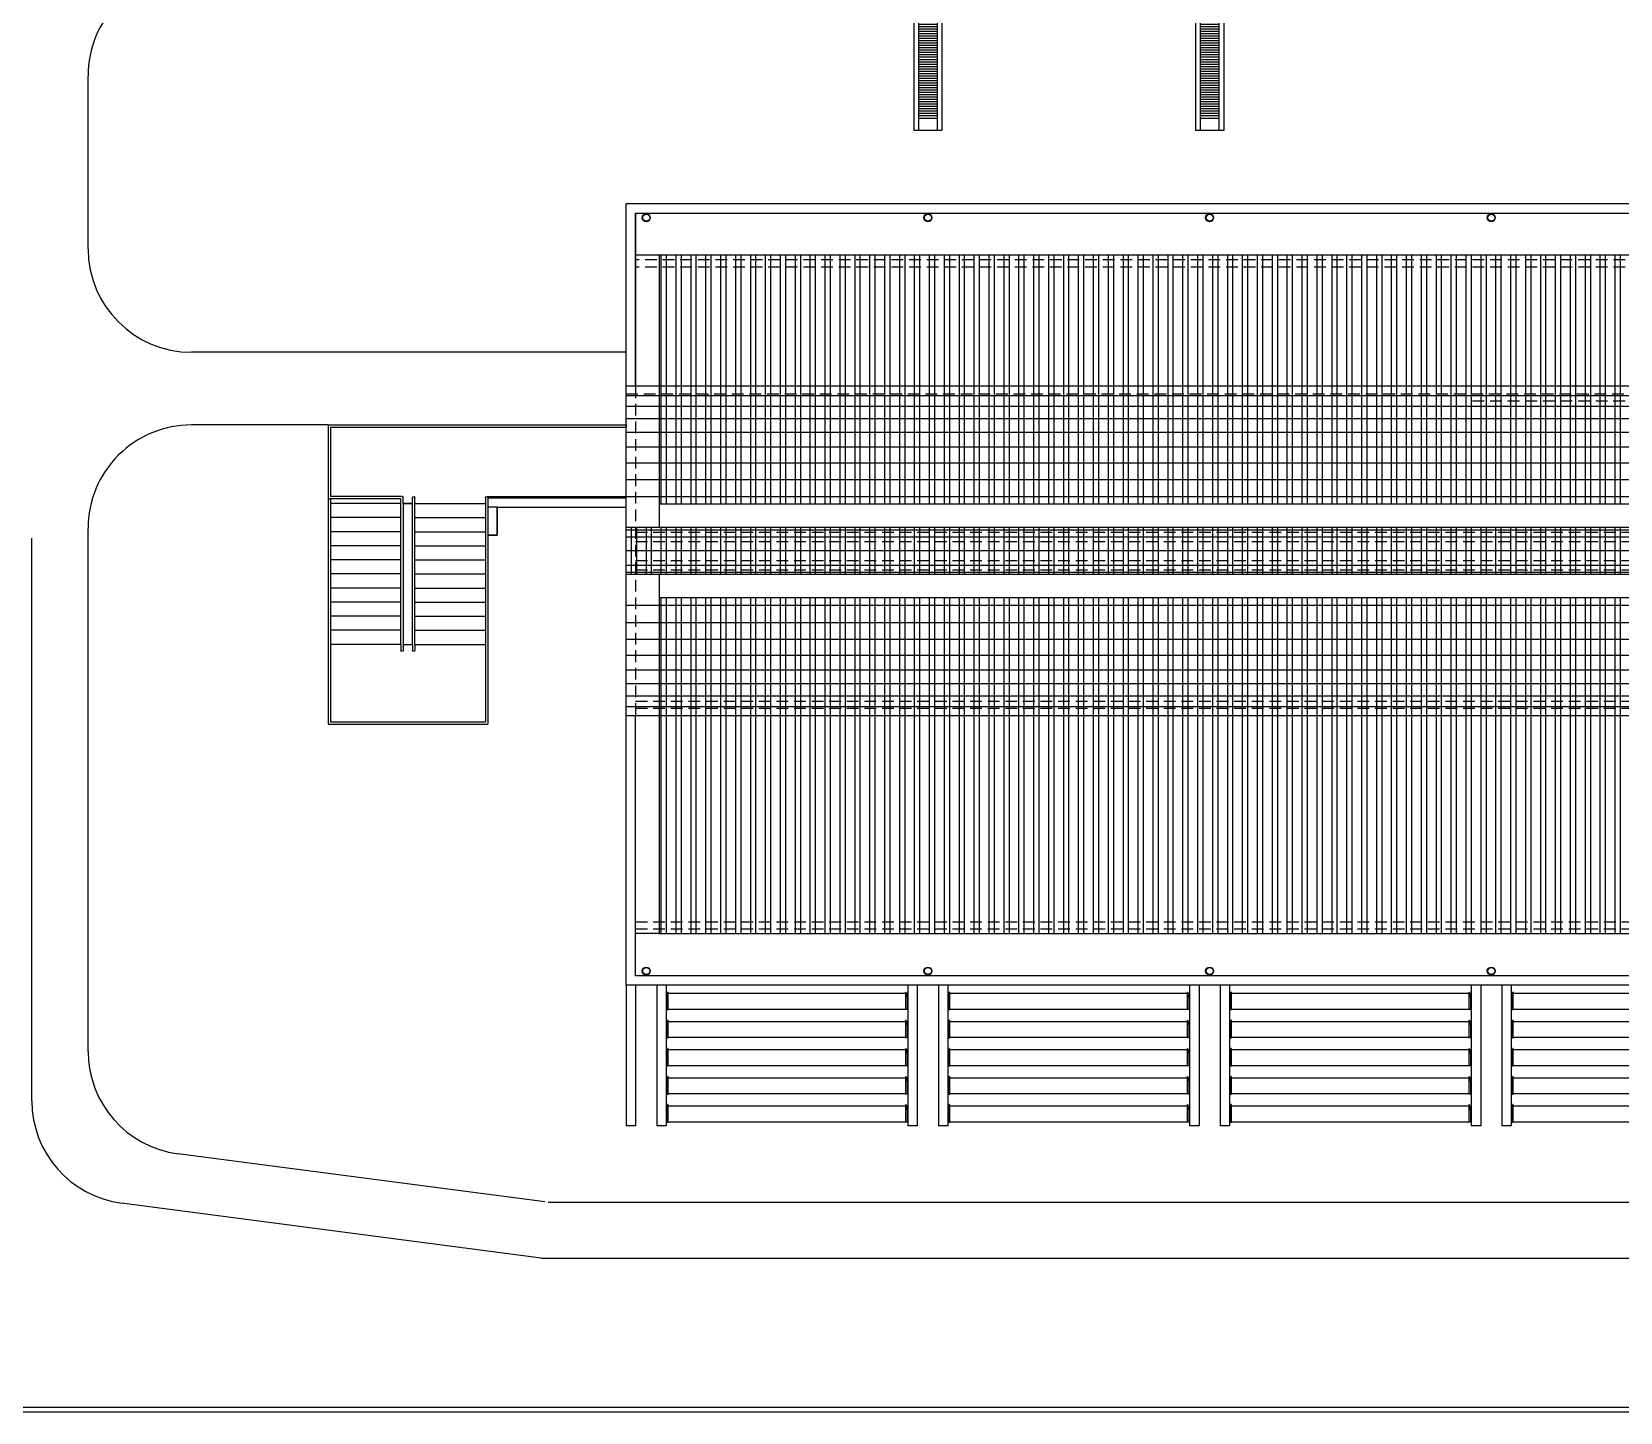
# Model space of a CAD drawing. Header units: millimetres. Extents: x 1887 to 2405, y 1100 to 1335.
# Drawn here: x 2056.9 to 2090.73, y 1126.74 to 1156.15 of the extents above; entities that cross this region are included whole.
import ezdxf

# ---------------------------------------------------------------- set-up
doc = ezdxf.new("R2010")
doc.units = ezdxf.units.MM
doc.linetypes.add('HIDDEN', pattern=[0.375, 0.25, -0.125])
for name, color, linetype in [('ar-alambrado', 2, 'Continuous'), ('AR-ALV-V', 2, 'Continuous'), ('AR-CALÇADA', 1, 'Continuous'), ('AR-COB VISTA 02', 2, 'Continuous'), ('AR-COB-V1', 2, 'Continuous'), ('AR-COB-V2', 2, 'Continuous'), ('AR-COB-V3', 2, 'Continuous'), ('AR-COB-V4', 2, 'Continuous'), ('AR-CORRIMAO-V', 2, 'Continuous'), ('AR-ESTC-V', 2, 'Continuous'), ('AR-ESTM-V', 1, 'Continuous'), ('AR-HACHURA-TELHA-V', 1, 'Continuous'), ('AR-HACHURA-TELHA-V2', 1, 'Continuous'), ('AR-HATCHBLOCOS', 1, 'Continuous'), ('AR-PISO', 1, 'Continuous'), ('AR-PROJ', 1, 'HIDDEN'), ('AR-RUFO', 62, 'Continuous'), ('AR-TELHA-V', 41, 'Continuous'), ('AR-TELHA-V2', 41, 'Continuous'), ('insercao', 4, 'Continuous')]:
    doc.layers.add(name, color=color, linetype=linetype)
pattern_1 = [(90, (0, 0), (-0.3175, 6e-17), []), (90, (-0.11225, 0.11225), (-0.3175, 6e-17), [])]

# ---------------------------------------------------------------- blocks, each defined once
blk = doc.blocks.new('DET-GS-COBERTURA')
at = {"layer": 'AR-COB VISTA 02', "color": 2}
for p, q in [((204.753, -517.188), (204.753, -516.548)), ((204.953, -517.188), (204.953, -516.548)), ((205.153, -517.188), (205.153, -516.548)), ((205.353, -517.188), (205.353, -516.548)), ((205.553, -517.188), (205.553, -516.548)), ((205.753, -517.188), (205.753, -516.548)), ((205.953, -517.188), (205.953, -516.548)), ((206.153, -517.188), (206.153, -516.548)), ((206.353, -517.188), (206.353, -516.548)), ((206.553, -517.188), (206.553, -516.548)), ((206.753, -517.188), (206.753, -516.548)), ((206.953, -517.188), (206.953, -516.548)), ((207.153, -517.188), (207.153, -516.548)), ((207.353, -517.188), (207.353, -516.548)), ((207.553, -517.188), (207.553, -516.548)), ((207.753, -517.188), (207.753, -516.548)), ((207.753, -517.188), (207.753, -516.548)), ((207.953, -517.188), (207.953, -516.548)), ((208.153, -517.188), (208.153, -516.548)), ((208.353, -517.188), (208.353, -516.548)), ((208.553, -517.188), (208.553, -516.548)), ((208.753, -517.188), (208.753, -516.548)), ((208.953, -517.188), (208.953, -516.548)), ((209.153, -517.188), (209.153, -516.548)), ((209.353, -517.188), (209.353, -516.548)), ((209.553, -517.188), (209.553, -516.548)), ((209.753, -517.188), (209.753, -516.548)), ((209.953, -517.188), (209.953, -516.548)), ((210.153, -517.188), (210.153, -516.548)), ((210.353, -517.188), (210.353, -516.548)), ((210.553, -517.188), (210.553, -516.548)), ((210.753, -517.188), (210.753, -516.548)), ((210.953, -517.188), (210.953, -516.548)), ((211.153, -517.188), (211.153, -516.548)), ((211.353, -517.188), (211.353, -516.548)), ((211.553, -517.188), (211.553, -516.548)), ((211.753, -517.188), (211.753, -516.548)), ((204.753, -519.744), (204.753, -520.383)), ((204.953, -519.744), (204.953, -520.383)), ((205.153, -519.744), (205.153, -520.383)), ((205.353, -519.744), (205.353, -520.383)), ((205.553, -519.744), (205.553, -520.383)), ((205.753, -519.744), (205.753, -520.383)), ((205.953, -519.744), (205.953, -520.383)), ((206.153, -519.744), (206.153, -520.383)), ((206.353, -519.744), (206.353, -520.383)), ((206.553, -519.744), (206.553, -520.383)), ((206.753, -519.744), (206.753, -520.383)), ((206.953, -519.744), (206.953, -520.383)), ((207.153, -519.744), (207.153, -520.383)), ((207.353, -519.744), (207.353, -520.383)), ((207.553, -519.744), (207.553, -520.383)), ((207.753, -519.744), (207.753, -520.383)), ((207.753, -519.744), (207.753, -520.383)), ((207.953, -519.744), (207.953, -520.383)), ((208.153, -519.744), (208.153, -520.383)), ((208.353, -519.744), (208.353, -520.383)), ((208.553, -519.744), (208.553, -520.383)), ((208.753, -519.744), (208.753, -520.383)), ((208.953, -519.744), (208.953, -520.383)), ((209.153, -519.744), (209.153, -520.383)), ((209.353, -519.744), (209.353, -520.383)), ((209.553, -519.744), (209.553, -520.383)), ((209.753, -519.744), (209.753, -520.383)), ((209.953, -519.744), (209.953, -520.383)), ((210.153, -519.744), (210.153, -520.383)), ((210.353, -519.744), (210.353, -520.383)), ((210.553, -519.744), (210.553, -520.383)), ((210.753, -519.744), (210.753, -520.383)), ((210.953, -519.744), (210.953, -520.383)), ((211.153, -519.744), (211.153, -520.383)), ((211.353, -519.744), (211.353, -520.383)), ((211.553, -519.744), (211.553, -520.383)), ((211.753, -519.744), (211.753, -520.383))]:
    blk.add_line(p, q, dxfattribs=at)
at = {"layer": 'AR-COB VISTA 02'}
for p, q in [((207.753, -517.188), (207.753, -517.827)), ((207.753, -519.744), (207.753, -519.105))]:
    blk.add_line(p, q, dxfattribs=at)
at = {"layer": 'AR-COB-V1'}
for p, q in [((204.518, -516.548), (211.818, -516.548)), ((204.518, -520.383), (211.818, -520.383))]:
    blk.add_line(p, q, dxfattribs=at)
at = {"layer": 'AR-COB-V2'}
for p, q in [((204.518, -520.383), (204.518, -516.548)), ((211.818, -520.383), (211.818, -516.548))]:
    blk.add_line(p, q, dxfattribs=at)
at = {"layer": 'AR-COB-V3'}
for p, q in [((204.753, -517.188), (204.753, -517.827)), ((204.953, -517.188), (204.953, -517.827)), ((205.153, -517.188), (205.153, -517.827)), ((205.353, -517.188), (205.353, -517.827)), ((205.553, -517.188), (205.553, -517.827)), ((205.753, -517.188), (205.753, -517.827)), ((205.953, -517.188), (205.953, -517.827)), ((206.153, -517.188), (206.153, -517.827)), ((206.353, -517.188), (206.353, -517.827)), ((206.553, -517.188), (206.553, -517.827)), ((206.753, -517.188), (206.753, -517.827)), ((206.953, -517.188), (206.953, -517.827)), ((207.153, -517.188), (207.153, -517.827)), ((207.353, -517.188), (207.353, -517.827)), ((207.553, -517.188), (207.553, -517.827)), ((207.753, -517.188), (207.753, -517.827)), ((207.953, -517.188), (207.953, -517.827)), ((208.153, -517.188), (208.153, -517.827)), ((208.353, -517.188), (208.353, -517.827)), ((208.553, -517.188), (208.553, -517.827)), ((208.753, -517.188), (208.753, -517.827)), ((208.953, -517.188), (208.953, -517.827)), ((209.153, -517.188), (209.153, -517.827)), ((209.353, -517.188), (209.353, -517.827)), ((209.553, -517.188), (209.553, -517.827)), ((209.753, -517.188), (209.753, -517.827)), ((209.953, -517.188), (209.953, -517.827)), ((210.153, -517.188), (210.153, -517.827)), ((210.353, -517.188), (210.353, -517.827)), ((210.553, -517.188), (210.553, -517.827)), ((210.753, -517.188), (210.753, -517.827)), ((210.953, -517.188), (210.953, -517.827)), ((211.153, -517.188), (211.153, -517.827)), ((211.353, -517.188), (211.353, -517.827)), ((211.553, -517.188), (211.553, -517.827)), ((211.753, -517.188), (211.753, -517.827)), ((204.753, -519.744), (204.753, -519.105)), ((204.953, -519.744), (204.953, -519.105)), ((205.153, -519.744), (205.153, -519.105)), ((205.353, -519.744), (205.353, -519.105)), ((205.553, -519.744), (205.553, -519.105)), ((205.753, -519.744), (205.753, -519.105)), ((205.953, -519.744), (205.953, -519.105)), ((206.153, -519.744), (206.153, -519.105)), ((206.353, -519.744), (206.353, -519.105)), ((206.553, -519.744), (206.553, -519.105)), ((206.753, -519.744), (206.753, -519.105)), ((206.953, -519.744), (206.953, -519.105)), ((207.153, -519.744), (207.153, -519.105)), ((207.353, -519.744), (207.353, -519.105)), ((207.553, -519.744), (207.553, -519.105)), ((207.753, -519.744), (207.753, -519.105)), ((207.953, -519.744), (207.953, -519.105)), ((208.153, -519.744), (208.153, -519.105)), ((208.353, -519.744), (208.353, -519.105)), ((208.553, -519.744), (208.553, -519.105)), ((208.753, -519.744), (208.753, -519.105)), ((208.953, -519.744), (208.953, -519.105)), ((209.153, -519.744), (209.153, -519.105)), ((209.353, -519.744), (209.353, -519.105)), ((209.553, -519.744), (209.553, -519.105)), ((209.753, -519.744), (209.753, -519.105)), ((209.953, -519.744), (209.953, -519.105)), ((210.153, -519.744), (210.153, -519.105)), ((210.353, -519.744), (210.353, -519.105)), ((210.553, -519.744), (210.553, -519.105)), ((210.753, -519.744), (210.753, -519.105)), ((210.953, -519.744), (210.953, -519.105)), ((211.153, -519.744), (211.153, -519.105)), ((211.353, -519.744), (211.353, -519.105)), ((211.553, -519.744), (211.553, -519.105)), ((211.753, -519.744), (211.753, -519.105))]:
    blk.add_line(p, q, dxfattribs=at)
at = {"layer": 'AR-COB-V4'}
for p, q in [((204.753, -518.466), (204.753, -517.827)), ((204.953, -518.466), (204.953, -517.827)), ((205.153, -518.466), (205.153, -517.827)), ((205.353, -518.466), (205.353, -517.827)), ((205.553, -518.466), (205.553, -517.827)), ((205.753, -518.466), (205.753, -517.827)), ((205.953, -518.466), (205.953, -517.827)), ((206.153, -518.466), (206.153, -517.827)), ((206.353, -518.466), (206.353, -517.827)), ((206.553, -518.466), (206.553, -517.827)), ((206.753, -518.466), (206.753, -517.827)), ((206.953, -518.466), (206.953, -517.827)), ((207.153, -518.466), (207.153, -517.827)), ((207.353, -518.466), (207.353, -517.827)), ((207.553, -518.466), (207.553, -517.827)), ((207.753, -518.466), (207.753, -517.827)), ((207.753, -518.466), (207.753, -517.827)), ((207.953, -518.466), (207.953, -517.827)), ((208.153, -518.466), (208.153, -517.827)), ((208.353, -518.466), (208.353, -517.827)), ((208.553, -518.466), (208.553, -517.827)), ((208.753, -518.466), (208.753, -517.827)), ((208.953, -518.466), (208.953, -517.827)), ((209.153, -518.466), (209.153, -517.827)), ((209.353, -518.466), (209.353, -517.827)), ((209.553, -518.466), (209.553, -517.827)), ((209.753, -518.466), (209.753, -517.827)), ((209.953, -518.466), (209.953, -517.827)), ((210.153, -518.466), (210.153, -517.827)), ((210.353, -518.466), (210.353, -517.827)), ((210.553, -518.466), (210.553, -517.827)), ((210.753, -518.466), (210.753, -517.827)), ((210.953, -518.466), (210.953, -517.827)), ((211.153, -518.466), (211.153, -517.827)), ((211.353, -518.466), (211.353, -517.827)), ((211.553, -518.466), (211.553, -517.827)), ((211.753, -518.466), (211.753, -517.827)), ((204.753, -518.466), (204.753, -519.105)), ((204.953, -518.466), (204.953, -519.105)), ((205.153, -518.466), (205.153, -519.105)), ((205.353, -518.466), (205.353, -519.105)), ((205.553, -518.466), (205.553, -519.105)), ((205.753, -518.466), (205.753, -519.105)), ((205.953, -518.466), (205.953, -519.105)), ((206.153, -518.466), (206.153, -519.105)), ((206.353, -518.466), (206.353, -519.105)), ((206.553, -518.466), (206.553, -519.105)), ((206.753, -518.466), (206.753, -519.105)), ((206.953, -518.466), (206.953, -519.105)), ((207.153, -518.466), (207.153, -519.105)), ((207.353, -518.466), (207.353, -519.105)), ((207.553, -518.466), (207.553, -519.105)), ((207.753, -518.466), (207.753, -519.105)), ((207.753, -518.466), (207.753, -519.105)), ((207.953, -518.466), (207.953, -519.105)), ((208.153, -518.466), (208.153, -519.105)), ((208.353, -518.466), (208.353, -519.105)), ((208.553, -518.466), (208.553, -519.105)), ((208.753, -518.466), (208.753, -519.105)), ((208.953, -518.466), (208.953, -519.105)), ((209.153, -518.466), (209.153, -519.105)), ((209.353, -518.466), (209.353, -519.105)), ((209.553, -518.466), (209.553, -519.105)), ((209.753, -518.466), (209.753, -519.105)), ((209.953, -518.466), (209.953, -519.105)), ((210.153, -518.466), (210.153, -519.105)), ((210.353, -518.466), (210.353, -519.105)), ((210.553, -518.466), (210.553, -519.105)), ((210.753, -518.466), (210.753, -519.105)), ((210.953, -518.466), (210.953, -519.105)), ((211.153, -518.466), (211.153, -519.105)), ((211.353, -518.466), (211.353, -519.105)), ((211.553, -518.466), (211.553, -519.105)), ((211.753, -518.466), (211.753, -519.105))]:
    blk.add_line(p, q, dxfattribs=at)
at = {"layer": 'AR-PISO', "linetype": 'Continuous'}
for p, q in [((204.868, -516.358), (204.868, -512.989)), ((205.468, -512.989), (204.868, -512.989)), ((204.968, -516.358), (204.968, -512.989)), ((204.968, -513.248), (205.368, -513.248)), ((205.368, -516.358), (205.368, -512.989)), ((205.468, -516.358), (205.468, -512.989)), ((210.868, -516.358), (210.868, -512.989)), ((211.468, -512.989), (210.868, -512.989)), ((210.968, -516.358), (210.968, -512.989)), ((210.968, -513.248), (211.368, -513.248)), ((211.368, -516.358), (211.368, -512.989)), ((211.468, -516.358), (211.468, -512.989)), ((204.968, -513.298), (205.368, -513.298)), ((204.968, -513.348), (205.368, -513.348)), ((204.968, -513.398), (205.368, -513.398)), ((204.968, -513.448), (205.368, -513.448)), ((204.968, -513.498), (205.368, -513.498)), ((204.968, -513.548), (205.368, -513.548)), ((204.968, -513.598), (205.368, -513.598)), ((210.968, -513.298), (211.368, -513.298)), ((210.968, -513.348), (211.368, -513.348)), ((210.968, -513.398), (211.368, -513.398)), ((210.968, -513.448), (211.368, -513.448)), ((210.968, -513.498), (211.368, -513.498)), ((210.968, -513.548), (211.368, -513.548)), ((210.968, -513.598), (211.368, -513.598)), ((204.968, -513.648), (205.368, -513.648)), ((204.968, -513.698), (205.368, -513.698)), ((204.968, -513.748), (205.368, -513.748)), ((204.968, -513.798), (205.368, -513.798)), ((204.968, -513.848), (205.368, -513.848)), ((204.968, -513.898), (205.368, -513.898)), ((210.968, -513.648), (211.368, -513.648)), ((210.968, -513.698), (211.368, -513.698)), ((210.968, -513.748), (211.368, -513.748)), ((210.968, -513.798), (211.368, -513.798)), ((210.968, -513.848), (211.368, -513.848)), ((210.968, -513.898), (211.368, -513.898)), ((204.968, -513.948), (205.368, -513.948)), ((204.968, -513.998), (205.368, -513.998)), ((204.968, -514.048), (205.368, -514.048)), ((204.968, -514.098), (205.368, -514.098)), ((204.968, -514.148), (205.368, -514.148)), ((204.968, -514.198), (205.368, -514.198)), ((204.968, -514.248), (205.368, -514.248)), ((210.968, -513.948), (211.368, -513.948)), ((210.968, -513.998), (211.368, -513.998)), ((210.968, -514.048), (211.368, -514.048)), ((210.968, -514.098), (211.368, -514.098)), ((210.968, -514.148), (211.368, -514.148)), ((210.968, -514.198), (211.368, -514.198)), ((210.968, -514.248), (211.368, -514.248)), ((204.968, -514.298), (205.368, -514.298)), ((204.968, -514.348), (205.368, -514.348)), ((204.968, -514.398), (205.368, -514.398)), ((204.968, -514.448), (205.368, -514.448)), ((204.968, -514.498), (205.368, -514.498)), ((204.968, -514.548), (205.368, -514.548)), ((204.968, -514.598), (205.368, -514.598)), ((210.968, -514.298), (211.368, -514.298)), ((210.968, -514.348), (211.368, -514.348)), ((210.968, -514.398), (211.368, -514.398)), ((210.968, -514.448), (211.368, -514.448)), ((210.968, -514.498), (211.368, -514.498)), ((210.968, -514.548), (211.368, -514.548)), ((210.968, -514.598), (211.368, -514.598)), ((204.968, -514.648), (205.368, -514.648)), ((204.968, -514.698), (205.368, -514.698)), ((204.968, -514.748), (205.368, -514.748)), ((204.968, -514.798), (205.368, -514.798)), ((204.968, -514.848), (205.368, -514.848)), ((204.968, -514.898), (205.368, -514.898)), ((204.968, -514.948), (205.368, -514.948)), ((210.968, -514.648), (211.368, -514.648)), ((210.968, -514.698), (211.368, -514.698)), ((210.968, -514.748), (211.368, -514.748)), ((210.968, -514.798), (211.368, -514.798)), ((210.968, -514.848), (211.368, -514.848)), ((210.968, -514.898), (211.368, -514.898)), ((210.968, -514.948), (211.368, -514.948)), ((204.968, -514.998), (205.368, -514.998)), ((204.968, -515.048), (205.368, -515.048)), ((204.968, -515.098), (205.368, -515.098)), ((204.968, -515.148), (205.368, -515.148)), ((204.968, -515.198), (205.368, -515.198)), ((204.968, -515.248), (205.368, -515.248)), ((210.968, -514.998), (211.368, -514.998)), ((210.968, -515.048), (211.368, -515.048)), ((210.968, -515.098), (211.368, -515.098)), ((210.968, -515.148), (211.368, -515.148)), ((210.968, -515.198), (211.368, -515.198)), ((210.968, -515.248), (211.368, -515.248)), ((204.968, -515.298), (205.368, -515.298)), ((204.968, -515.348), (205.368, -515.348)), ((204.968, -515.398), (205.368, -515.398)), ((204.968, -515.448), (205.368, -515.448)), ((204.968, -515.498), (205.368, -515.498)), ((204.968, -515.548), (205.368, -515.548)), ((204.968, -515.598), (205.368, -515.598)), ((210.968, -515.298), (211.368, -515.298)), ((210.968, -515.348), (211.368, -515.348)), ((210.968, -515.398), (211.368, -515.398)), ((210.968, -515.448), (211.368, -515.448)), ((210.968, -515.498), (211.368, -515.498)), ((210.968, -515.548), (211.368, -515.548)), ((210.968, -515.598), (211.368, -515.598)), ((204.968, -515.648), (205.368, -515.648)), ((204.968, -515.648), (205.368, -515.648)), ((204.968, -515.698), (205.368, -515.698)), ((204.968, -515.698), (205.368, -515.698)), ((204.968, -515.748), (205.368, -515.748)), ((204.968, -515.798), (205.368, -515.798)), ((204.968, -515.848), (205.368, -515.848)), ((204.968, -515.898), (205.368, -515.898)), ((204.968, -515.948), (205.368, -515.948)), ((210.968, -515.648), (211.368, -515.648)), ((210.968, -515.648), (211.368, -515.648)), ((210.968, -515.698), (211.368, -515.698)), ((210.968, -515.698), (211.368, -515.698)), ((210.968, -515.748), (211.368, -515.748)), ((210.968, -515.798), (211.368, -515.798)), ((210.968, -515.848), (211.368, -515.848)), ((210.968, -515.898), (211.368, -515.898)), ((210.968, -515.948), (211.368, -515.948)), ((204.968, -515.998), (205.368, -515.998)), ((204.968, -516.048), (205.368, -516.048)), ((204.968, -516.098), (205.368, -516.098)), ((204.968, -516.148), (205.368, -516.148)), ((204.968, -516.198), (205.368, -516.198)), ((204.968, -516.248), (205.368, -516.248)), ((204.968, -516.298), (205.368, -516.298)), ((210.968, -515.998), (211.368, -515.998)), ((210.968, -516.048), (211.368, -516.048)), ((210.968, -516.098), (211.368, -516.098)), ((210.968, -516.148), (211.368, -516.148)), ((210.968, -516.198), (211.368, -516.198)), ((210.968, -516.248), (211.368, -516.248)), ((210.968, -516.298), (211.368, -516.298)), ((211.818, -516.358), (204.518, -516.358)), ((204.968, -516.348), (205.368, -516.348)), ((210.968, -516.348), (211.368, -516.348)), ((211.818, -520.574), (204.518, -520.574)), ((204.868, -520.574), (204.868, -523.939)), ((204.968, -520.574), (204.968, -523.939)), ((204.968, -520.624), (205.368, -520.624)), ((204.968, -520.674), (205.368, -520.674)), ((205.368, -520.574), (205.368, -523.939)), ((205.468, -520.574), (205.468, -523.939)), ((210.868, -520.574), (210.868, -523.939)), ((210.968, -520.574), (210.968, -523.939)), ((210.968, -520.624), (211.368, -520.624)), ((210.968, -520.674), (211.368, -520.674)), ((211.368, -520.574), (211.368, -523.939)), ((211.468, -520.574), (211.468, -523.939)), ((204.968, -520.724), (205.368, -520.724)), ((204.968, -520.774), (205.368, -520.774)), ((204.968, -520.824), (205.368, -520.824)), ((204.968, -520.874), (205.368, -520.874)), ((204.968, -520.924), (205.368, -520.924)), ((204.968, -520.974), (205.368, -520.974)), ((204.968, -521.024), (205.368, -521.024)), ((210.968, -520.724), (211.368, -520.724)), ((210.968, -520.774), (211.368, -520.774)), ((210.968, -520.824), (211.368, -520.824)), ((210.968, -520.874), (211.368, -520.874)), ((210.968, -520.924), (211.368, -520.924)), ((210.968, -520.974), (211.368, -520.974)), ((210.968, -521.024), (211.368, -521.024)), ((204.968, -521.074), (205.368, -521.074)), ((204.968, -521.124), (205.368, -521.124)), ((204.968, -521.174), (205.368, -521.174)), ((204.968, -521.224), (205.368, -521.224)), ((204.968, -521.274), (205.368, -521.274)), ((204.968, -521.324), (205.368, -521.324)), ((204.968, -521.374), (205.368, -521.374)), ((210.968, -521.074), (211.368, -521.074)), ((210.968, -521.124), (211.368, -521.124)), ((210.968, -521.174), (211.368, -521.174)), ((210.968, -521.224), (211.368, -521.224)), ((210.968, -521.274), (211.368, -521.274)), ((210.968, -521.324), (211.368, -521.324)), ((210.968, -521.374), (211.368, -521.374)), ((204.968, -521.424), (205.368, -521.424)), ((204.968, -521.474), (205.368, -521.474)), ((204.968, -521.474), (205.368, -521.474)), ((204.968, -521.524), (205.368, -521.524)), ((204.968, -521.524), (205.368, -521.524)), ((204.968, -521.574), (205.368, -521.574)), ((204.968, -521.624), (205.368, -521.624)), ((204.968, -521.674), (205.368, -521.674)), ((204.968, -521.724), (205.368, -521.724)), ((210.968, -521.424), (211.368, -521.424)), ((210.968, -521.474), (211.368, -521.474)), ((210.968, -521.474), (211.368, -521.474)), ((210.968, -521.524), (211.368, -521.524)), ((210.968, -521.524), (211.368, -521.524)), ((210.968, -521.574), (211.368, -521.574)), ((210.968, -521.624), (211.368, -521.624)), ((210.968, -521.674), (211.368, -521.674)), ((210.968, -521.724), (211.368, -521.724)), ((204.968, -521.774), (205.368, -521.774)), ((204.968, -521.824), (205.368, -521.824)), ((204.968, -521.874), (205.368, -521.874)), ((204.968, -521.924), (205.368, -521.924)), ((204.968, -521.974), (205.368, -521.974)), ((204.968, -522.024), (205.368, -522.024)), ((210.968, -521.774), (211.368, -521.774)), ((210.968, -521.824), (211.368, -521.824)), ((210.968, -521.874), (211.368, -521.874)), ((210.968, -521.924), (211.368, -521.924)), ((210.968, -521.974), (211.368, -521.974)), ((210.968, -522.024), (211.368, -522.024)), ((204.968, -522.074), (205.368, -522.074)), ((204.968, -522.124), (205.368, -522.124)), ((204.968, -522.174), (205.368, -522.174)), ((204.968, -522.224), (205.368, -522.224)), ((204.968, -522.274), (205.368, -522.274)), ((204.968, -522.324), (205.368, -522.324)), ((204.968, -522.374), (205.368, -522.374)), ((210.968, -522.074), (211.368, -522.074)), ((210.968, -522.124), (211.368, -522.124)), ((210.968, -522.174), (211.368, -522.174)), ((210.968, -522.224), (211.368, -522.224)), ((210.968, -522.274), (211.368, -522.274)), ((210.968, -522.324), (211.368, -522.324)), ((210.968, -522.374), (211.368, -522.374)), ((204.968, -522.424), (205.368, -522.424)), ((204.968, -522.474), (205.368, -522.474)), ((204.968, -522.524), (205.368, -522.524)), ((204.968, -522.574), (205.368, -522.574)), ((204.968, -522.624), (205.368, -522.624)), ((204.968, -522.674), (205.368, -522.674)), ((204.968, -522.724), (205.368, -522.724)), ((210.968, -522.424), (211.368, -522.424)), ((210.968, -522.474), (211.368, -522.474)), ((210.968, -522.524), (211.368, -522.524)), ((210.968, -522.574), (211.368, -522.574)), ((210.968, -522.624), (211.368, -522.624)), ((210.968, -522.674), (211.368, -522.674)), ((210.968, -522.724), (211.368, -522.724)), ((204.968, -522.774), (205.368, -522.774)), ((204.968, -522.824), (205.368, -522.824)), ((204.968, -522.874), (205.368, -522.874)), ((204.968, -522.924), (205.368, -522.924)), ((204.968, -522.974), (205.368, -522.974)), ((204.968, -523.024), (205.368, -523.024)), ((204.968, -523.074), (205.368, -523.074)), ((210.968, -522.774), (211.368, -522.774)), ((210.968, -522.824), (211.368, -522.824)), ((210.968, -522.874), (211.368, -522.874)), ((210.968, -522.924), (211.368, -522.924)), ((210.968, -522.974), (211.368, -522.974)), ((210.968, -523.024), (211.368, -523.024)), ((210.968, -523.074), (211.368, -523.074)), ((204.968, -523.124), (205.368, -523.124)), ((204.968, -523.174), (205.368, -523.174)), ((204.968, -523.224), (205.368, -523.224)), ((204.968, -523.274), (205.368, -523.274)), ((204.968, -523.324), (205.368, -523.324)), ((204.968, -523.374), (205.368, -523.374)), ((210.968, -523.124), (211.368, -523.124)), ((210.968, -523.174), (211.368, -523.174)), ((210.968, -523.224), (211.368, -523.224)), ((210.968, -523.274), (211.368, -523.274)), ((210.968, -523.324), (211.368, -523.324)), ((210.968, -523.374), (211.368, -523.374)), ((204.968, -523.424), (205.368, -523.424)), ((204.968, -523.474), (205.368, -523.474)), ((204.968, -523.524), (205.368, -523.524)), ((204.968, -523.574), (205.368, -523.574)), ((204.968, -523.624), (205.368, -523.624)), ((204.968, -523.674), (205.368, -523.674)), ((210.968, -523.424), (211.368, -523.424)), ((210.968, -523.474), (211.368, -523.474)), ((210.968, -523.524), (211.368, -523.524)), ((210.968, -523.574), (211.368, -523.574)), ((210.968, -523.624), (211.368, -523.624)), ((210.968, -523.674), (211.368, -523.674)), ((205.468, -523.939), (204.868, -523.939)), ((211.468, -523.939), (210.868, -523.939))]:
    blk.add_line(p, q, dxfattribs=at)
at = {"layer": 'AR-PROJ'}
for p, q in [((204.868, -516.358), (204.868, -516.548)), ((204.968, -516.358), (204.968, -516.548)), ((205.368, -516.358), (205.368, -516.548)), ((205.468, -516.358), (205.468, -516.548)), ((210.868, -516.358), (210.868, -516.548)), ((210.968, -516.358), (210.968, -516.548)), ((211.368, -516.358), (211.368, -516.548)), ((211.468, -516.358), (211.468, -516.548)), ((204.868, -520.574), (204.868, -520.383)), ((204.968, -520.574), (204.968, -520.383)), ((205.368, -520.574), (205.368, -520.383)), ((205.468, -520.574), (205.468, -520.383)), ((210.868, -520.574), (210.868, -520.383)), ((210.968, -520.574), (210.968, -520.383)), ((211.368, -520.574), (211.368, -520.383)), ((211.468, -520.574), (211.468, -520.383))]:
    blk.add_line(p, q, dxfattribs=at)
blk = doc.blocks.new('ES-COBERTURA-D')
for p, q in [((2.75, -1.75), (2.95, -1.75)), ((4.75, -4.675), (4.55, -4.675))]:
    blk.add_line(p, q)
at = {"layer": 'AR-CORRIMAO-V'}
for p, q in [((6.35, 0), (0, 0)), ((0, 0), (0, 0)), ((0, 0), (0, -0.05)), ((6.35, 0), (6.35, -1.575)), ((6.3, -0.05), (0, -0.05)), ((6.3, -0.05), (6.3, -1.525)), ((2.95, -1.55), (0, -1.55)), ((0, -1.75), (0, -1.55)), ((2.95, -1.55), (2.95, -6.375)), ((3, -1.55), (3, -6.325)), ((4.5, -1.675), (4.5, -1.55)), ((4.5, -4.675), (4.5, -1.675)), ((4.55, -1.675), (4.55, -1.55)), ((4.75, -1.675), (4.75, -1.55)), ((4.775, -1.525), (6.3, -1.525)), ((4.8, -1.675), (4.8, -1.575)), ((4.8, -1.575), (6.35, -1.575)), ((4.8, -4.675), (4.8, -1.675)), ((6.3, -1.575), (6.3, -6.325)), ((6.35, -1.575), (6.35, -6.375)), ((2.75, -1.75), (0, -1.75)), ((4.5, -4.675), (4.5, -4.8)), ((4.55, -4.675), (4.55, -4.8)), ((4.75, -4.675), (4.75, -4.8)), ((4.8, -4.675), (4.8, -4.8)), ((6.35, -6.375), (2.95, -6.375)), ((6.3, -6.325), (3, -6.325))]:
    blk.add_line(p, q, dxfattribs=at)
for centre, start, end in [((2.975, -1.55), 0, 180), ((4.525, -1.55), 0, 180), ((4.775, -1.55), 90, 180), ((4.525, -4.8), 180, 0), ((4.775, -4.8), 180, 0)]:
    blk.add_arc(centre, 0.025, start, end, dxfattribs=at)
at = {"layer": 'AR-ESTC-V'}
for p, q in [((4.75, -1.675), (4.55, -1.675)), ((2.75, -1.75), (2.75, -2.35)), ((2.75, -2.35), (2.95, -2.35))]:
    blk.add_line(p, q, dxfattribs=at)
for points in [[(4.55, -2.125), (4.55, -2.095), (4.55, -1.675), (4.75, -1.675), (4.75, -2.095), (4.75, -2.125), (4.75, -4.675), (4.55, -4.675)], [(2.75, -1.75), (2.95, -1.75), (2.95, -2.35), (2.75, -2.35)]]:
    blk.add_lwpolyline(points, close=True, dxfattribs=at)
at = {"layer": 'AR-PISO'}
for p, q in [((0, -1.55), (0, -0.05)), ((4.5, -1.675), (3, -1.675)), ((4.8, -1.675), (6.3, -1.675)), ((4.5, -1.975), (3, -1.975)), ((4.8, -1.975), (6.3, -1.975)), ((4.5, -2.275), (3, -2.275)), ((4.8, -2.275), (6.3, -2.275)), ((4.5, -2.575), (3, -2.575)), ((4.8, -2.575), (6.3, -2.575)), ((4.5, -2.875), (3, -2.875)), ((4.8, -2.875), (6.3, -2.875)), ((4.5, -3.175), (3, -3.175)), ((4.8, -3.175), (6.3, -3.175)), ((4.5, -3.475), (3, -3.475)), ((4.8, -3.475), (6.3, -3.475)), ((4.5, -3.775), (3, -3.775)), ((4.8, -3.775), (6.3, -3.775)), ((4.5, -4.075), (3, -4.075)), ((4.5, -4.375), (3, -4.375)), ((4.8, -4.075), (6.3, -4.075)), ((4.8, -4.375), (6.3, -4.375)), ((4.5, -4.675), (3, -4.675)), ((4.8, -4.675), (6.3, -4.675))]:
    blk.add_line(p, q, dxfattribs=at)
blk = doc.blocks.new('PE-BL12-ZOL-COBERTURA')
at = {"layer": 'AR-HACHURA-TELHA-V'}
h = blk.add_hatch(dxfattribs=at)
h.set_pattern_fill('STEEL', color=256, scale=0.1, angle=45, style=0)
h.set_pattern_definition(pattern_1)
h.paths.add_polyline_path([(-13.05, -111.859), (-13.05, -109.35), (-36.55, -109.35), (-36.55, -111.859)])
h.paths.add_polyline_path([(-37, -111.859), (-37, -109.35), (-60.5, -109.35), (-60.5, -111.859)])
h.paths.add_polyline_path([(-37, -107.35), (-37, -104.841), (-60.5, -104.841), (-60.5, -107.35)])
h.paths.add_polyline_path([(-36.55, -104.841), (-36.55, -107.35), (-13.05, -107.35), (-13.05, -104.841)])
h = blk.add_hatch(dxfattribs=at)
h.set_pattern_fill('STEEL', color=256, scale=0.1, angle=45, style=0)
h.set_pattern_definition(pattern_1)
h.paths.add_polyline_path([(-12.35, -107.85), (-36.525, -107.85), (-36.525, -108.85), (-12.35, -108.85)])
h.paths.add_polyline_path([(-37.025, -107.85), (-61.2, -107.85), (-61.2, -108.85), (-37.025, -108.85)])
at = {"layer": 'AR-HACHURA-TELHA-V2'}
h = blk.add_hatch(dxfattribs=at)
h.set_pattern_fill('STEEL', color=256, scale=0.1, angle=45, style=0)
h.set_pattern_definition(pattern_1)
h.paths.add_polyline_path([(-13.05, -104.841), (-13.05, -102.05), (-36.55, -102.05), (-36.55, -104.841)])
h.paths.add_polyline_path([(-37, -104.841), (-37, -102.05), (-60.5, -102.05), (-60.5, -104.841)])
h.paths.add_polyline_path([(-37, -111.859), (-60.5, -111.859), (-60.5, -116.5), (-37, -116.5)])
h.paths.add_polyline_path([(-13.05, -116.5), (-13.05, -111.859), (-36.55, -111.859), (-36.55, -116.5)])
at = {"layer": 'AR-ALV-V'}
for p, q in [((-61.2, -100.95), (-12.35, -100.95)), ((-61, -101.15), (-12.55, -101.15)), ((-61, -101.15), (-61, -104.841)), ((-12.55, -117.4), (-61, -117.4)), ((-12.35, -117.6), (-61.2, -117.6)), ((-61.2, -117.6), (-61.2, -120.6)), ((-55.2, -117.6), (-55.2, -120.6)), ((-55.2, -117.6), (-55.2, -120.6)), ((-49.2, -117.6), (-49.2, -120.6)), ((-49.2, -117.6), (-49.2, -120.6)), ((-43.2, -117.6), (-43.2, -120.6)), ((-43.2, -117.6), (-43.2, -120.6)), ((-60.344, -117.938), (-60.344, -117.962)), ((-54.344, -117.938), (-54.344, -117.962)), ((-48.344, -117.938), (-48.344, -117.962)), ((-42.344, -117.938), (-42.344, -117.962)), ((-61, -120.6), (-61.2, -120.6)), ((-60.35, -120.6), (-60.55, -120.6)), ((-55, -120.6), (-55.2, -120.6)), ((-55, -120.6), (-55.2, -120.6)), ((-54.35, -120.6), (-54.55, -120.6)), ((-54.35, -120.6), (-54.55, -120.6)), ((-49, -120.6), (-49.2, -120.6)), ((-49, -120.6), (-49.2, -120.6)), ((-48.35, -120.6), (-48.55, -120.6)), ((-48.35, -120.6), (-48.55, -120.6)), ((-43, -120.6), (-43.2, -120.6)), ((-43, -120.6), (-43.2, -120.6)), ((-42.35, -120.6), (-42.55, -120.6)), ((-42.35, -120.6), (-42.55, -120.6))]:
    blk.add_line(p, q, dxfattribs=at)
at = {"layer": 'AR-ESTC-V'}
for p, q in [((-61.2, -117.6), (-61.2, -100.95)), ((-61, -104.841), (-61, -101.15)), ((-12.35, -107.85), (-61.2, -107.85)), ((-12.35, -108.85), (-61.2, -108.85)), ((-61, -117.4), (-61, -111.859)), ((-61, -117.6), (-61, -120.6)), ((-60.55, -117.6), (-60.55, -120.6)), ((-60.35, -117.6), (-60.35, -120.6)), ((-55, -117.6), (-55, -120.6)), ((-55, -117.6), (-55, -120.6)), ((-54.55, -117.6), (-54.55, -120.6)), ((-54.55, -117.6), (-54.55, -120.6)), ((-54.35, -117.6), (-54.35, -120.6)), ((-54.35, -117.6), (-54.35, -120.6)), ((-49, -117.6), (-49, -120.6)), ((-49, -117.6), (-49, -120.6)), ((-48.55, -117.6), (-48.55, -120.6)), ((-48.55, -117.6), (-48.55, -120.6)), ((-48.35, -117.6), (-48.35, -120.6)), ((-48.35, -117.6), (-48.35, -120.6)), ((-43, -117.6), (-43, -120.6)), ((-43, -117.6), (-43, -120.6)), ((-42.55, -117.6), (-42.55, -120.6)), ((-42.55, -117.6), (-42.55, -120.6)), ((-42.35, -117.6), (-42.35, -120.6)), ((-42.35, -117.6), (-42.35, -120.6))]:
    blk.add_line(p, q, dxfattribs=at)
at = {"layer": 'AR-ESTM-V'}
for p, q in [((-60.338, -117.938), (-60.35, -117.938)), ((-60.338, -117.962), (-60.35, -117.962)), ((-60.338, -117.778), (-60.313, -117.778)), ((-60.338, -118.122), (-60.338, -117.778)), ((-60.313, -117.856), (-60.313, -117.747)), ((-60.306, -117.747), (-60.313, -117.747)), ((-60.313, -117.856), (-60.306, -117.856)), ((-60.306, -118.122), (-60.306, -117.747)), ((-55.244, -117.782), (-60.306, -117.782)), ((-55.244, -117.747), (-55.237, -117.747)), ((-55.244, -118.122), (-55.244, -117.747)), ((-55.237, -117.856), (-55.244, -117.856)), ((-55.237, -117.856), (-55.237, -117.747)), ((-55.212, -117.778), (-55.237, -117.778)), ((-55.212, -118.122), (-55.212, -117.778)), ((-55.212, -117.938), (-55.2, -117.938)), ((-55.212, -117.962), (-55.2, -117.962)), ((-54.338, -117.938), (-54.35, -117.938)), ((-54.338, -117.962), (-54.35, -117.962)), ((-54.338, -117.778), (-54.313, -117.778)), ((-54.338, -118.122), (-54.338, -117.778)), ((-54.313, -117.856), (-54.313, -117.747)), ((-54.306, -117.747), (-54.313, -117.747)), ((-54.313, -117.856), (-54.306, -117.856)), ((-54.306, -118.122), (-54.306, -117.747)), ((-49.244, -117.782), (-54.306, -117.782)), ((-49.244, -117.747), (-49.237, -117.747)), ((-49.244, -118.122), (-49.244, -117.747)), ((-49.237, -117.856), (-49.244, -117.856)), ((-49.237, -117.856), (-49.237, -117.747)), ((-49.212, -117.778), (-49.237, -117.778)), ((-49.212, -118.122), (-49.212, -117.778)), ((-49.212, -117.938), (-49.2, -117.938)), ((-49.212, -117.962), (-49.2, -117.962)), ((-48.338, -117.938), (-48.35, -117.938)), ((-48.338, -117.962), (-48.35, -117.962)), ((-48.338, -117.778), (-48.313, -117.778)), ((-48.338, -118.122), (-48.338, -117.778)), ((-48.313, -117.856), (-48.313, -117.747)), ((-48.306, -117.747), (-48.313, -117.747)), ((-48.313, -117.856), (-48.306, -117.856)), ((-48.306, -118.122), (-48.306, -117.747)), ((-43.244, -117.782), (-48.306, -117.782)), ((-43.244, -117.747), (-43.237, -117.747)), ((-43.244, -118.122), (-43.244, -117.747)), ((-43.237, -117.856), (-43.244, -117.856)), ((-43.237, -117.856), (-43.237, -117.747)), ((-43.212, -117.778), (-43.237, -117.778)), ((-43.212, -118.122), (-43.212, -117.778)), ((-43.212, -117.938), (-43.2, -117.938)), ((-43.212, -117.962), (-43.2, -117.962)), ((-42.338, -117.938), (-42.35, -117.938)), ((-42.338, -117.962), (-42.35, -117.962)), ((-42.338, -117.778), (-42.313, -117.778)), ((-42.338, -118.122), (-42.338, -117.778)), ((-42.313, -117.856), (-42.313, -117.747)), ((-42.306, -117.747), (-42.313, -117.747)), ((-42.313, -117.856), (-42.306, -117.856)), ((-42.306, -118.122), (-42.306, -117.747)), ((-37.244, -117.782), (-42.306, -117.782)), ((-60.338, -118.122), (-60.306, -118.122)), ((-60.338, -118.722), (-60.338, -118.378)), ((-60.338, -118.378), (-60.313, -118.378)), ((-60.306, -118.347), (-60.313, -118.347)), ((-60.313, -118.456), (-60.313, -118.347)), ((-55.244, -118.117), (-60.306, -118.117)), ((-60.306, -118.722), (-60.306, -118.347)), ((-55.244, -118.382), (-60.306, -118.382)), ((-55.212, -118.122), (-55.244, -118.122)), ((-55.244, -118.722), (-55.244, -118.347)), ((-55.244, -118.347), (-55.237, -118.347)), ((-55.237, -118.456), (-55.237, -118.347)), ((-55.212, -118.378), (-55.237, -118.378)), ((-55.212, -118.722), (-55.212, -118.378)), ((-54.338, -118.122), (-54.306, -118.122)), ((-54.338, -118.722), (-54.338, -118.378)), ((-54.338, -118.378), (-54.313, -118.378)), ((-54.306, -118.347), (-54.313, -118.347)), ((-54.313, -118.456), (-54.313, -118.347)), ((-49.244, -118.117), (-54.306, -118.117)), ((-54.306, -118.722), (-54.306, -118.347)), ((-49.244, -118.382), (-54.306, -118.382)), ((-49.212, -118.122), (-49.244, -118.122)), ((-49.244, -118.722), (-49.244, -118.347)), ((-49.244, -118.347), (-49.237, -118.347)), ((-49.237, -118.456), (-49.237, -118.347)), ((-49.212, -118.378), (-49.237, -118.378)), ((-49.212, -118.722), (-49.212, -118.378)), ((-48.338, -118.122), (-48.306, -118.122)), ((-48.338, -118.722), (-48.338, -118.378)), ((-48.338, -118.378), (-48.313, -118.378)), ((-48.306, -118.347), (-48.313, -118.347)), ((-48.313, -118.456), (-48.313, -118.347)), ((-43.244, -118.117), (-48.306, -118.117)), ((-48.306, -118.722), (-48.306, -118.347)), ((-43.244, -118.382), (-48.306, -118.382)), ((-43.212, -118.122), (-43.244, -118.122)), ((-43.244, -118.722), (-43.244, -118.347)), ((-43.244, -118.347), (-43.237, -118.347)), ((-43.237, -118.456), (-43.237, -118.347)), ((-43.212, -118.378), (-43.237, -118.378)), ((-43.212, -118.722), (-43.212, -118.378)), ((-42.338, -118.122), (-42.306, -118.122)), ((-42.338, -118.722), (-42.338, -118.378)), ((-42.338, -118.378), (-42.313, -118.378)), ((-42.306, -118.347), (-42.313, -118.347)), ((-42.313, -118.456), (-42.313, -118.347)), ((-37.244, -118.117), (-42.306, -118.117)), ((-42.306, -118.722), (-42.306, -118.347)), ((-37.244, -118.382), (-42.306, -118.382)), ((-60.338, -118.538), (-60.35, -118.538)), ((-60.338, -118.562), (-60.35, -118.562)), ((-60.338, -118.722), (-60.306, -118.722)), ((-60.313, -118.456), (-60.306, -118.456)), ((-55.244, -118.717), (-60.306, -118.717)), ((-55.237, -118.456), (-55.244, -118.456)), ((-55.212, -118.722), (-55.244, -118.722)), ((-55.212, -118.538), (-55.2, -118.538)), ((-55.212, -118.562), (-55.2, -118.562)), ((-54.338, -118.538), (-54.35, -118.538)), ((-54.338, -118.562), (-54.35, -118.562)), ((-54.338, -118.722), (-54.306, -118.722)), ((-54.313, -118.456), (-54.306, -118.456)), ((-49.244, -118.717), (-54.306, -118.717)), ((-49.237, -118.456), (-49.244, -118.456)), ((-49.212, -118.722), (-49.244, -118.722)), ((-49.212, -118.538), (-49.2, -118.538)), ((-49.212, -118.562), (-49.2, -118.562)), ((-48.338, -118.538), (-48.35, -118.538)), ((-48.338, -118.562), (-48.35, -118.562)), ((-48.338, -118.722), (-48.306, -118.722)), ((-48.313, -118.456), (-48.306, -118.456)), ((-43.244, -118.717), (-48.306, -118.717)), ((-43.237, -118.456), (-43.244, -118.456)), ((-43.212, -118.722), (-43.244, -118.722)), ((-43.212, -118.538), (-43.2, -118.538)), ((-43.212, -118.562), (-43.2, -118.562)), ((-42.338, -118.538), (-42.35, -118.538)), ((-42.338, -118.562), (-42.35, -118.562)), ((-42.338, -118.722), (-42.306, -118.722)), ((-42.313, -118.456), (-42.306, -118.456)), ((-37.244, -118.717), (-42.306, -118.717)), ((-60.338, -119.322), (-60.338, -118.978)), ((-60.338, -118.978), (-60.313, -118.978)), ((-60.306, -118.947), (-60.313, -118.947)), ((-60.313, -119.056), (-60.313, -118.947)), ((-60.313, -119.056), (-60.306, -119.056)), ((-60.306, -119.322), (-60.306, -118.947)), ((-55.244, -118.982), (-60.306, -118.982)), ((-55.244, -119.322), (-55.244, -118.947)), ((-55.244, -118.947), (-55.237, -118.947)), ((-55.237, -119.056), (-55.244, -119.056)), ((-55.237, -119.056), (-55.237, -118.947)), ((-55.212, -118.978), (-55.237, -118.978)), ((-55.212, -119.322), (-55.212, -118.978)), ((-54.338, -119.322), (-54.338, -118.978)), ((-54.338, -118.978), (-54.313, -118.978)), ((-54.313, -119.056), (-54.313, -118.947)), ((-54.306, -118.947), (-54.313, -118.947)), ((-54.313, -119.056), (-54.306, -119.056)), ((-54.306, -119.322), (-54.306, -118.947)), ((-49.244, -118.982), (-54.306, -118.982)), ((-49.244, -119.322), (-49.244, -118.947)), ((-49.244, -118.947), (-49.237, -118.947)), ((-49.237, -119.056), (-49.244, -119.056)), ((-49.237, -119.056), (-49.237, -118.947)), ((-49.212, -118.978), (-49.237, -118.978)), ((-49.212, -119.322), (-49.212, -118.978)), ((-48.338, -119.322), (-48.338, -118.978)), ((-48.338, -118.978), (-48.313, -118.978)), ((-48.313, -119.056), (-48.313, -118.947)), ((-48.306, -118.947), (-48.313, -118.947)), ((-48.313, -119.056), (-48.306, -119.056)), ((-48.306, -119.322), (-48.306, -118.947)), ((-43.244, -118.982), (-48.306, -118.982)), ((-43.244, -119.322), (-43.244, -118.947)), ((-43.244, -118.947), (-43.237, -118.947)), ((-43.237, -119.056), (-43.244, -119.056)), ((-43.237, -119.056), (-43.237, -118.947)), ((-43.212, -118.978), (-43.237, -118.978)), ((-43.212, -119.322), (-43.212, -118.978)), ((-42.338, -119.322), (-42.338, -118.978)), ((-42.338, -118.978), (-42.313, -118.978)), ((-42.313, -119.056), (-42.313, -118.947)), ((-42.306, -118.947), (-42.313, -118.947)), ((-42.313, -119.056), (-42.306, -119.056)), ((-42.306, -119.322), (-42.306, -118.947)), ((-37.244, -118.982), (-42.306, -118.982)), ((-60.338, -119.138), (-60.35, -119.138)), ((-60.338, -119.162), (-60.35, -119.162)), ((-60.338, -119.322), (-60.306, -119.322)), ((-55.244, -119.317), (-60.306, -119.317)), ((-55.212, -119.322), (-55.244, -119.322)), ((-55.212, -119.138), (-55.2, -119.138)), ((-55.212, -119.162), (-55.2, -119.162)), ((-54.338, -119.138), (-54.35, -119.138)), ((-54.338, -119.162), (-54.35, -119.162)), ((-54.338, -119.322), (-54.306, -119.322)), ((-49.244, -119.317), (-54.306, -119.317)), ((-49.212, -119.322), (-49.244, -119.322)), ((-49.212, -119.138), (-49.2, -119.138)), ((-49.212, -119.162), (-49.2, -119.162)), ((-48.338, -119.138), (-48.35, -119.138)), ((-48.338, -119.162), (-48.35, -119.162)), ((-48.338, -119.322), (-48.306, -119.322)), ((-43.244, -119.317), (-48.306, -119.317)), ((-43.212, -119.322), (-43.244, -119.322)), ((-43.212, -119.138), (-43.2, -119.138)), ((-43.212, -119.162), (-43.2, -119.162)), ((-42.338, -119.138), (-42.35, -119.138)), ((-42.338, -119.162), (-42.35, -119.162)), ((-42.338, -119.322), (-42.306, -119.322)), ((-37.244, -119.317), (-42.306, -119.317)), ((-60.338, -119.738), (-60.35, -119.738)), ((-60.338, -119.762), (-60.35, -119.762)), ((-60.338, -119.922), (-60.338, -119.578)), ((-60.338, -119.578), (-60.313, -119.578)), ((-60.306, -119.547), (-60.313, -119.547)), ((-60.313, -119.656), (-60.313, -119.547)), ((-60.313, -119.656), (-60.306, -119.656)), ((-60.306, -119.922), (-60.306, -119.547)), ((-55.244, -119.582), (-60.306, -119.582)), ((-55.244, -119.922), (-55.244, -119.547)), ((-55.244, -119.547), (-55.237, -119.547)), ((-55.237, -119.656), (-55.244, -119.656)), ((-55.237, -119.656), (-55.237, -119.547)), ((-55.212, -119.578), (-55.237, -119.578)), ((-55.212, -119.922), (-55.212, -119.578)), ((-55.212, -119.738), (-55.2, -119.738)), ((-55.212, -119.762), (-55.2, -119.762)), ((-54.338, -119.738), (-54.35, -119.738)), ((-54.338, -119.762), (-54.35, -119.762)), ((-54.338, -119.922), (-54.338, -119.578)), ((-54.338, -119.578), (-54.313, -119.578)), ((-54.306, -119.547), (-54.313, -119.547)), ((-54.313, -119.656), (-54.313, -119.547)), ((-54.313, -119.656), (-54.306, -119.656)), ((-54.306, -119.922), (-54.306, -119.547)), ((-49.244, -119.582), (-54.306, -119.582)), ((-49.244, -119.922), (-49.244, -119.547)), ((-49.244, -119.547), (-49.237, -119.547)), ((-49.237, -119.656), (-49.244, -119.656)), ((-49.237, -119.656), (-49.237, -119.547)), ((-49.212, -119.578), (-49.237, -119.578)), ((-49.212, -119.922), (-49.212, -119.578)), ((-49.212, -119.738), (-49.2, -119.738)), ((-49.212, -119.762), (-49.2, -119.762)), ((-48.338, -119.738), (-48.35, -119.738)), ((-48.338, -119.762), (-48.35, -119.762)), ((-48.338, -119.922), (-48.338, -119.578)), ((-48.338, -119.578), (-48.313, -119.578)), ((-48.306, -119.547), (-48.313, -119.547)), ((-48.313, -119.656), (-48.313, -119.547)), ((-48.313, -119.656), (-48.306, -119.656)), ((-48.306, -119.922), (-48.306, -119.547)), ((-43.244, -119.582), (-48.306, -119.582)), ((-43.244, -119.922), (-43.244, -119.547)), ((-43.244, -119.547), (-43.237, -119.547)), ((-43.237, -119.656), (-43.244, -119.656)), ((-43.237, -119.656), (-43.237, -119.547)), ((-43.212, -119.578), (-43.237, -119.578)), ((-43.212, -119.922), (-43.212, -119.578)), ((-43.212, -119.738), (-43.2, -119.738)), ((-43.212, -119.762), (-43.2, -119.762)), ((-42.338, -119.738), (-42.35, -119.738)), ((-42.338, -119.762), (-42.35, -119.762)), ((-42.338, -119.922), (-42.338, -119.578)), ((-42.338, -119.578), (-42.313, -119.578)), ((-42.306, -119.547), (-42.313, -119.547)), ((-42.313, -119.656), (-42.313, -119.547)), ((-42.313, -119.656), (-42.306, -119.656)), ((-42.306, -119.922), (-42.306, -119.547)), ((-37.244, -119.582), (-42.306, -119.582)), ((-60.338, -119.922), (-60.306, -119.922)), ((-55.244, -119.917), (-60.306, -119.917)), ((-55.212, -119.922), (-55.244, -119.922)), ((-54.338, -119.922), (-54.306, -119.922)), ((-49.244, -119.917), (-54.306, -119.917)), ((-49.212, -119.922), (-49.244, -119.922)), ((-48.338, -119.922), (-48.306, -119.922)), ((-43.244, -119.917), (-48.306, -119.917)), ((-43.212, -119.922), (-43.244, -119.922)), ((-42.338, -119.922), (-42.306, -119.922)), ((-37.244, -119.917), (-42.306, -119.917)), ((-60.338, -120.338), (-60.35, -120.338)), ((-60.338, -120.362), (-60.35, -120.362)), ((-60.338, -120.522), (-60.338, -120.178)), ((-60.338, -120.178), (-60.313, -120.178)), ((-60.306, -120.147), (-60.313, -120.147)), ((-60.313, -120.256), (-60.313, -120.147)), ((-60.313, -120.256), (-60.306, -120.256)), ((-60.306, -120.522), (-60.306, -120.147)), ((-55.244, -120.182), (-60.306, -120.182)), ((-55.244, -120.522), (-55.244, -120.147)), ((-55.244, -120.147), (-55.237, -120.147)), ((-55.237, -120.256), (-55.244, -120.256)), ((-55.237, -120.256), (-55.237, -120.147)), ((-55.212, -120.178), (-55.237, -120.178)), ((-55.212, -120.522), (-55.212, -120.178)), ((-55.212, -120.338), (-55.2, -120.338)), ((-55.212, -120.362), (-55.2, -120.362)), ((-54.338, -120.338), (-54.35, -120.338)), ((-54.338, -120.362), (-54.35, -120.362)), ((-54.338, -120.522), (-54.338, -120.178)), ((-54.338, -120.178), (-54.313, -120.178)), ((-54.306, -120.147), (-54.313, -120.147)), ((-54.313, -120.256), (-54.313, -120.147)), ((-54.313, -120.256), (-54.306, -120.256)), ((-54.306, -120.522), (-54.306, -120.147)), ((-49.244, -120.182), (-54.306, -120.182)), ((-49.244, -120.522), (-49.244, -120.147)), ((-49.244, -120.147), (-49.237, -120.147)), ((-49.237, -120.256), (-49.244, -120.256)), ((-49.237, -120.256), (-49.237, -120.147)), ((-49.212, -120.178), (-49.237, -120.178)), ((-49.212, -120.522), (-49.212, -120.178)), ((-49.212, -120.338), (-49.2, -120.338)), ((-49.212, -120.362), (-49.2, -120.362)), ((-48.338, -120.338), (-48.35, -120.338)), ((-48.338, -120.362), (-48.35, -120.362)), ((-48.338, -120.522), (-48.338, -120.178)), ((-48.338, -120.178), (-48.313, -120.178)), ((-48.306, -120.147), (-48.313, -120.147)), ((-48.313, -120.256), (-48.313, -120.147)), ((-48.313, -120.256), (-48.306, -120.256)), ((-48.306, -120.522), (-48.306, -120.147)), ((-43.244, -120.182), (-48.306, -120.182)), ((-43.244, -120.522), (-43.244, -120.147)), ((-43.244, -120.147), (-43.237, -120.147)), ((-43.237, -120.256), (-43.244, -120.256)), ((-43.237, -120.256), (-43.237, -120.147)), ((-43.212, -120.178), (-43.237, -120.178)), ((-43.212, -120.522), (-43.212, -120.178)), ((-43.212, -120.338), (-43.2, -120.338)), ((-43.212, -120.362), (-43.2, -120.362)), ((-42.338, -120.338), (-42.35, -120.338)), ((-42.338, -120.362), (-42.35, -120.362)), ((-42.338, -120.522), (-42.338, -120.178)), ((-42.338, -120.178), (-42.313, -120.178)), ((-42.306, -120.147), (-42.313, -120.147)), ((-42.313, -120.256), (-42.313, -120.147)), ((-42.313, -120.256), (-42.306, -120.256)), ((-42.306, -120.522), (-42.306, -120.147)), ((-37.244, -120.182), (-42.306, -120.182)), ((-60.338, -120.522), (-60.306, -120.522)), ((-55.244, -120.517), (-60.306, -120.517)), ((-55.212, -120.522), (-55.244, -120.522)), ((-54.338, -120.522), (-54.306, -120.522)), ((-49.244, -120.517), (-54.306, -120.517)), ((-49.212, -120.522), (-49.244, -120.522)), ((-48.338, -120.522), (-48.306, -120.522)), ((-43.244, -120.517), (-48.306, -120.517)), ((-43.212, -120.522), (-43.244, -120.522)), ((-42.338, -120.522), (-42.306, -120.522)), ((-37.244, -120.517), (-42.306, -120.517))]:
    blk.add_line(p, q, dxfattribs=at)
at = {"layer": 'AR-HATCHBLOCOS'}
for p, q in [((-61.2, -105.036), (-12.35, -105.036)), ((-61.2, -105.265), (-12.35, -105.265)), ((-61.2, -105.526), (-12.35, -105.526)), ((-61.2, -105.817), (-12.35, -105.817)), ((-61.2, -106.132), (-12.35, -106.132)), ((-61.2, -106.469), (-12.35, -106.469)), ((-61.2, -106.824), (-12.35, -106.824)), ((-64.166, -107.192), (-12.35, -107.192)), ((-61.2, -107.9), (-12.35, -107.9)), ((-61.2, -108.05), (-12.35, -108.05)), ((-12.35, -108.35), (-61.2, -108.35)), ((-61.2, -108.65), (-12.4, -108.65)), ((-61.2, -108.8), (-12.4, -108.8)), ((-61.2, -109.508), (-12.35, -109.508)), ((-61.2, -109.876), (-12.35, -109.876)), ((-61.2, -110.231), (-12.35, -110.231)), ((-61.2, -110.568), (-12.35, -110.568)), ((-61.2, -110.883), (-12.35, -110.883)), ((-61.2, -111.174), (-12.35, -111.174)), ((-61.2, -111.435), (-12.35, -111.435)), ((-61.2, -111.664), (-12.35, -111.664))]:
    blk.add_line(p, q, dxfattribs=at)
at = {"layer": 'AR-PISO'}
for centre, radius in [((-60.775, -101.25), 0.085), ((-60.775, -101.25), 0.075), ((-54.775, -101.25), 0.085), ((-54.775, -101.25), 0.075), ((-48.775, -101.25), 0.085), ((-48.775, -101.25), 0.075), ((-42.775, -101.25), 0.085), ((-42.775, -101.25), 0.075), ((-60.775, -117.3), 0.085), ((-60.775, -117.3), 0.075), ((-54.775, -117.3), 0.085), ((-54.775, -117.3), 0.075), ((-48.775, -117.3), 0.085), ((-48.775, -117.3), 0.075), ((-42.775, -117.3), 0.085), ((-42.775, -117.3), 0.075)]:
    blk.add_circle(centre, radius, dxfattribs=at)
at = {"layer": 'AR-PROJ'}
for p, q in [((-12.55, -102.15), (-61, -102.15)), ((-12.55, -102.3), (-61, -102.3)), ((-61, -104.841), (-61, -111.859)), ((-61.2, -105), (-12.55, -105)), ((-43.176, -105.15), (-12.55, -105.15)), ((-61, -107.95), (-12.55, -107.95)), ((-61, -108.15), (-12.55, -108.15)), ((-61, -108.55), (-12.55, -108.55)), ((-61, -108.75), (-12.55, -108.75)), ((-61, -111.55), (-12.55, -111.55)), ((-61, -111.7), (-12.55, -111.7)), ((-61, -116.25), (-12.55, -116.25)), ((-61, -116.4), (-12.55, -116.4))]:
    blk.add_line(p, q, dxfattribs=at)
at = {"layer": 'AR-RUFO'}
for p, q in [((-60.5, -102.05), (-61, -102.05)), ((-60.5, -102.05), (-60.5, -107.85)), ((-13.05, -107.35), (-60.5, -107.35)), ((-60.5, -108.85), (-60.5, -116.5)), ((-13.05, -109.35), (-60.5, -109.35)), ((-60.5, -116.5), (-61, -116.5))]:
    blk.add_line(p, q, dxfattribs=at)
at = {"layer": 'AR-TELHA-V'}
for p, q in [((-12.35, -104.841), (-61.2, -104.841)), ((-12.35, -111.859), (-61.2, -111.859))]:
    blk.add_line(p, q, dxfattribs=at)
at = {"layer": 'AR-TELHA-V2'}
for p, q in [((-13.05, -102.05), (-60.5, -102.05)), ((-60.5, -116.5), (-13.05, -116.5))]:
    blk.add_line(p, q, dxfattribs=at)
at = {"layer": 'AR-ESTC-V', "xscale": -1}
blk.add_blockref('ES-COBERTURA-D', (-61.2, -105.665), dxfattribs=at)

msp = doc.modelspace()

# ---------------------------------------------------------------- linework, layer by layer
at = {"layer": 'ar-alambrado'}
for p, q in [((2207.289, 1126.738), (2012.935, 1126.738)), ((2207.189, 1126.838), (2013.035, 1126.838))]:
    msp.add_line(p, q, dxfattribs=at)
at = {"layer": 'AR-CALÇADA'}
for p, q in [((2058.097, 1151.523), (2058.097, 1155.213)), ((2069.56, 1149.323), (2060.297, 1149.323)), ((2063.21, 1147.773), (2060.297, 1147.773)), ((2056.898, 1133.374), (2056.897, 1145.361)), ((2058.098, 1134.427), (2058.097, 1145.573)), ((2067.823, 1131.223), (2060.012, 1132.245)), ((2067.745, 1130.023), (2058.812, 1131.192)), ((2067.9, 1131.213), (2201.76, 1131.213)), ((2067.745, 1130.023), (2207.189, 1130.023))]:
    msp.add_line(p, q, dxfattribs=at)
for centre, start, end in [((2060.297, 1155.213), 90, 180.002), ((2060.297, 1151.523), 180.002, 270), ((2060.297, 1145.573), 90, 180.002), ((2060.298, 1134.427), 180.002, 262.544), ((2059.098, 1133.374), 180.002, 262.544)]:
    msp.add_arc(centre, 2.2, start, end, dxfattribs=at)

# ---------------------------------------------------------------- block references
at = {"layer": 'insercao'}
for name, p in [('DET-GS-COBERTURA', (1870.817, 1677.987)), ('PE-BL12-ZOL-COBERTURA', (2130.76, 1253.438))]:
    msp.add_blockref(name, p, dxfattribs=at)

doc.saveas('drawing.dxf')
